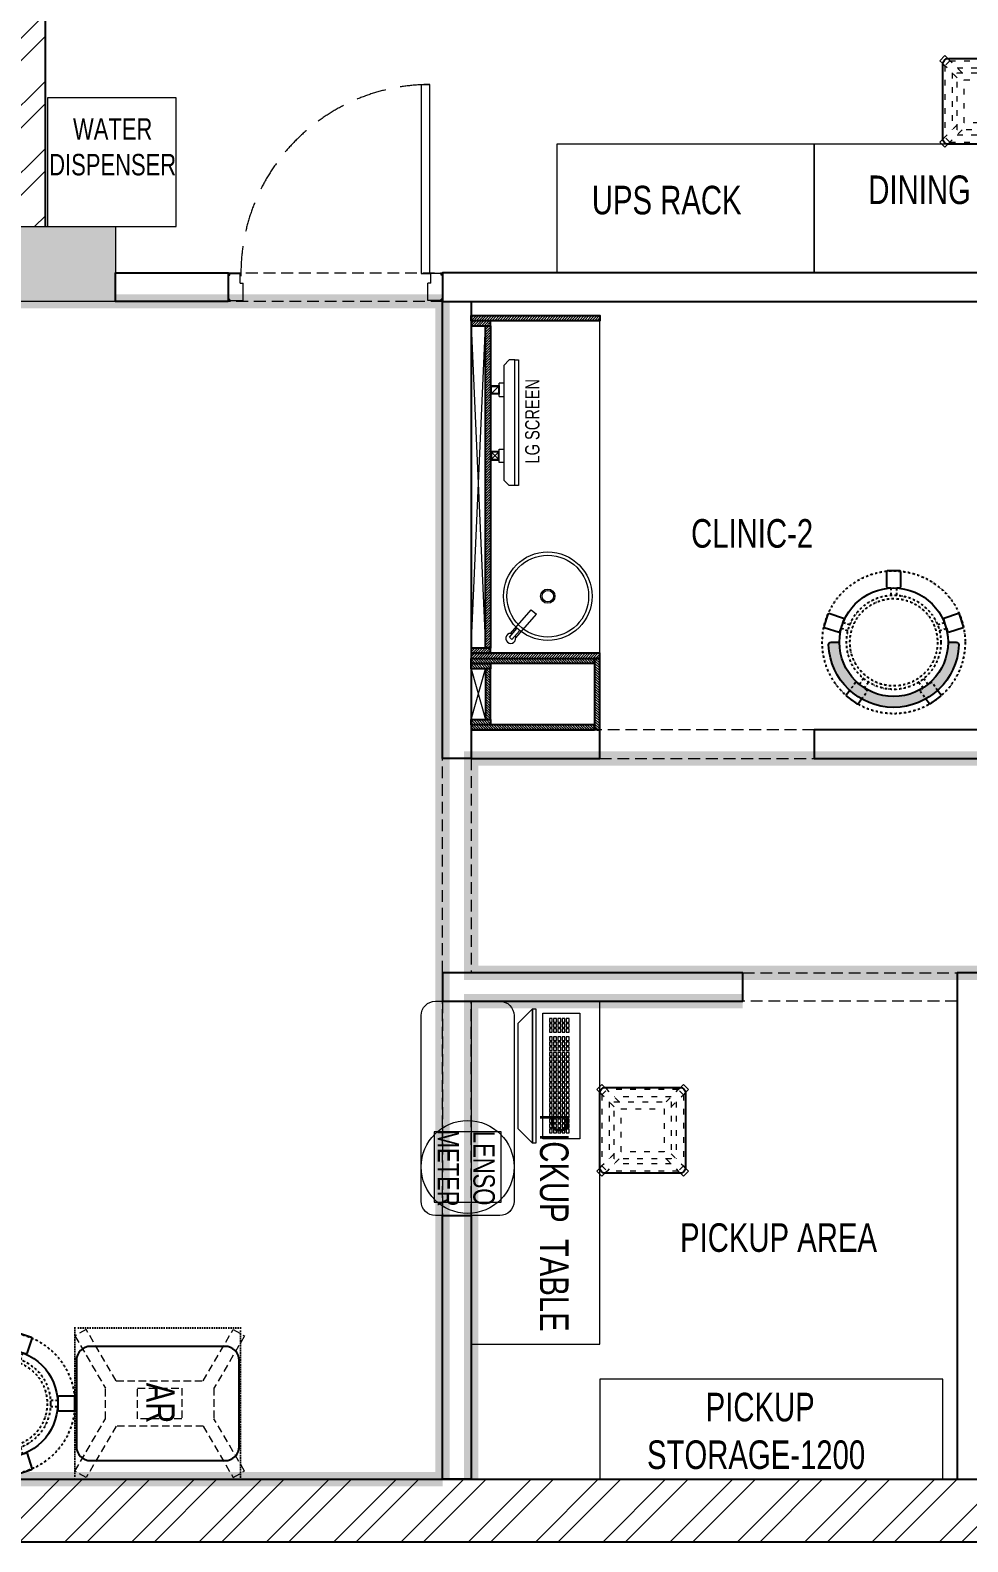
# Model space of a CAD drawing. Header units: feet. Extents: x 3773006 to 3789922, y -5461218 to -5452318.
# Drawn here: x 3783949 to 3787229, y -5461218 to -5455927 of the extents above; entities that cross this region are included whole.
import ezdxf

# ---------------------------------------------------------------- set-up
doc = ezdxf.new("R2010")
doc.units = ezdxf.units.FT
doc.header["$LTSCALE"] = 33
doc.header["$MEASUREMENT"] = 0
for name, pattern in [('a_p6_plan_L18$0$HIDDEN', [0.375, 0.25, -0.125]), ('ACAD_ISO03W100', [30, 12, -18]), ('DASHDOT2', [0.5, 0.25, -0.125, 0, -0.125]), ('DOT', [0.25, 0, -0.25]), ('HIDDEN2', [4.7624999999999975, 3.174999999999998, -1.587499999999999])]:
    doc.linetypes.add(name, pattern=pattern)
doc.layers.add('A-WALL', color=1, linetype='Continuous')
for name, color, linetype, lineweight in [('A-WALL HATCH', 251, 'Continuous', 0), ('Column', 243, 'Continuous', 9), ('column hatch', 5, 'Continuous', 0), ('Door', 2, 'Continuous', 13), ('Floor-Unit', 1, 'Continuous', 13), ('HATCH', 9, 'Continuous', 9), ('LENS-CURTAIN', 5, 'a_p6_plan_L18$0$HIDDEN', 9), ('LENS-DOOR', 34, 'Continuous', 20), ('LENS-FURNITURE', 13, 'Continuous', 9), ('LENS-PARTITION', 21, 'Continuous', 25), ('LENS-TEXT', 31, 'Continuous', 5), ('LENS_DIMENSION', 193, 'Continuous', 0), ('LENS_TEXT', 31, 'Continuous', 5), ('LK-EQPMT', 3, 'Continuous', 18), ('LK-FF&E FLOOR', 1, 'Continuous', 9), ('LK-FF&E WALL', 1, 'Continuous', 9), ('LK-FLUTTED FINISH', 20, 'Continuous', 30), ('LK-IT', 3, 'Continuous', 18), ('LK-MIRROR', 133, 'Continuous', 13), ('LK-TILES FINISH', 251, 'Continuous', 5), ('LN-ELEVATION-1', 81, 'Continuous', 25), ('LN-ELEVATION-2', 103, 'Continuous', 20), ('LN-ELEVATION-3', 125, 'Continuous', 18), ('LN-ELEVATION-4', 145, 'Continuous', 13), ('LN-ELEVATION-5', 167, 'Continuous', 5), ('LN-HATCH', 251, 'Continuous', 0), ('TV', 92, 'Continuous', 18)]:
    doc.layers.add(name, color=color, linetype=linetype, lineweight=lineweight)
doc.styles.add('LK TXT', font='GILC____.TTF', dxfattribs={"height": 100})
doc.styles.get("Standard").update_dxf_attribs({"font": 'GILC____.TTF'})
pattern_1 = [(44.99999999999998, (35858.5, -100655.3575484328), (-4.419417382415918, 4.419417382415923), [])]

# ---------------------------------------------------------------- blocks, each defined once
blk = doc.blocks.new('A$C833c02ab')
at = {"layer": 'A-WALL HATCH'}
h = blk.add_hatch(dxfattribs=at)
h.set_pattern_fill('ANSI32', color=256, scale=444)
h.set_pattern_definition([(45, (-3388281.860058484, 5461093.714166863), (-117.7332790675601, 117.7332790675601), []), (45, (-3388203.371205904, 5461093.714166863), (-117.7332790675601, 117.7332790675601), [])])
h.paths.add_polyline_path([(-16885.58805244509, 4043), (-16626, 4043), (-16626, 5083), (-16885.58805244509, 5083)], flags=17)
h.paths.add_polyline_path([(-10929, 4452), (-6150, 4452), (-6150, 4604), (-10929, 4604)], flags=17)
h.paths.add_polyline_path([(-11297, 4604), (-11147, 4604), (-11147, 8670), (-11297, 8670)], flags=17)
h.paths.add_polyline_path([(-6071, 4604), (-5921, 4604), (-5921, 8694), (-6071, 8694)], flags=17)
h.paths.add_polyline_path([(-16886, 8179), (-16626, 8179), (-16626, 8670), (-16886, 8670)], flags=17)
h.paths.add_polyline_path([(-16886, 0), (-16626, 0), (0, 0), (0, 8694), (-250, 8694), (-250, 8564), (-110, 8564), (-110, 4796), (-230, 4796), (-230, 219), (-16626, 219), (-16626, 620), (-16886, 620)])
at = {"layer": 'column hatch'}
h = blk.add_hatch(color=251, dxfattribs=at)
h.dxf.hatch_style = 1
h.paths.add_polyline_path([(-6150, 4342), (-5675, 4342), (-5675, 4604), (-6150, 4604)])
h.paths.add_polyline_path([(-11407, 4332), (-10929, 4332), (-10929, 4604), (-11407, 4604)])
at = {"layer": 'A-WALL'}
for p, q in [((-5921, 8694), (-5921, 4604)), ((-16626, 219), (-230, 219)), ((-16626, 0), (0, 0))]:
    blk.add_line(p, q, dxfattribs=at)
at = {"layer": 'Column'}
blk.add_lwpolyline([(-5675, 4604), (-5675, 4342), (-6150, 4342), (-6150, 4604)], close=True, dxfattribs=at)
blk = doc.blocks.new('AR')
at = {"layer": 'LN-ELEVATION-2', "linetype": 'DOT', "lineweight": 25}
blk.add_lwpolyline([(0, 13.41378593863919), (530, 13.41378593863919), (530, 593.4137859386392), (0, 593.4137859386392)], close=True, dxfattribs=at)
at = {"layer": 'LN-ELEVATION-2', "lineweight": 25}
blk.add_lwpolyline([(465, 68.22063546301797), (465, 538.2206354630179, 0.4142135623730951), (415, 588.2206354630177), (115, 588.2206354630177, 0.4142135623730951), (65, 538.2206354630179), (65, 68.22063546301797, 0.4142135623730951), (115, 18.22063546301797), (415, 18.22063546301797, 0.4142135623730951)], format="xyb", close=True, dxfattribs=at)
at = {"layer": 'LN-ELEVATION-4', "linetype": 'HIDDEN2', "ltscale": 0.25}
for points in [[(185.8456009030342, 448.8780772723258), (5.888936847448348, 554.0078910568263), (28.48512306064368, 593.350836840691), (211.0874861851335, 486.6754184374586)], [(344.154399111867, 448.8780772762837), (524.1110631600021, 554.0078910947777), (501.5148769393563, 593.3508368753828), (318.9125138223171, 486.6754184374586)], [(211.0874861851335, 486.6754184376913), (318.9125138223171, 486.6754184376913)], [(185.8456009030342, 144.472759603057), (185.8456009030342, 448.8780772723258)], [(344.154399111867, 448.8780772762837), (344.154399111867, 144.4727595990989)], [(185.8456009030342, 144.472759603057), (5.888936847448348, 39.34294581855647), (28.48512306064368, 3.46917659e-08), (211.0874861851335, 106.6754184379242)], [(318.9125138223171, 106.6754184376914), (211.0874861851335, 106.6754184376914)], [(344.154399111867, 144.4727595990989), (524.1110631600021, 39.34294578060508), (501.5148769393563, 0), (318.9125138223171, 106.6754184379242)]]:
    blk.add_lwpolyline(points, dxfattribs=at)
blk.add_lwpolyline([(210.8456009030342, 373.9866790841333), (319.154399111867, 373.9866790841333), (319.154399111867, 219.3641577917151), (210.8456009030342, 219.3641577917151)], close=True, dxfattribs=at)
blk = doc.blocks.new('DR STOOL')
at = {"layer": 'HATCH'}
h = blk.add_hatch(dxfattribs=at)
h.set_pattern_fill('ANSI36', color=250, angle=-90.00000000000001)
h.set_pattern_definition([(315, (-227.8099174643867, 917.3997257252777), (6.173926083235043, -1.683798022700468), [7.9375, -1.587499999999999, 0, -1.587499999999999])])
edge = h.paths.add_edge_path()
edge.add_line((-190.0000000041909, 4.511094e-10), (-218.6899174675346, 4.511094e-10))
edge.add_arc((-218.6899174670689, 9.120000000388245), 9.119999999940092, 177.6119845363388, 269.9999999996136, ccw=False)
edge.add_arc((-1.8626451e-09, 3.565219e-10), 228.000000002257, 2.3880154632688004, 177.6119845367313, ccw=False)
edge.add_arc((218.6899174633436, 9.120000000497384), 9.120000000051716, -90.00000000034493, 2.3880154629299, ccw=False)
edge.add_line((218.6899174633436, 4.511094e-10), (190, 4.511094e-10))
edge.add_arc((-1.8626451e-09, 4.511094e-10), 190.000000001979, -1.27e-14, 180)
at = {"layer": 'LN-ELEVATION-1', "color": 1, "ltscale": 100}
for p, q in [((-128.6221585394814, 215.4841044476634), (-165.2704676063731, 189.0243927398114)), ((-124.7228340068832, 214.8545704018979), (-128.6221585394814, 215.4841044476634)), ((-112.6981821293011, 198.1996966340157), (-124.7228340068832, 214.8545704018979)), ((124.7553772013634, 214.9803744515593), (112.5488144652918, 198.2845540212292)), ((128.7014972954057, 215.5933048763618), (124.7553772013634, 214.9803744515593)), ((128.7014972954057, 215.5933048763618), (124.7553772013634, 214.9803744515593)), ((165.1911288509145, 188.915192311113), (128.7014972954057, 215.5933048763618)), ((165.1911288509145, 188.915192311113), (128.7014972954057, 215.5933048763618)), ((-165.2704676063731, 189.0243927398114), (-165.9069543029182, 185.0820035930228)), ((-165.9069543029182, 185.0820035930228), (-153.8003208162263, 168.3135803133482)), ((153.6734594982117, 168.4294150282658), (165.7973639420234, 185.0121775862135)), ((165.7973639420234, 185.0121775862135), (165.1911288509145, 188.915192311113)), ((165.7973639420234, 185.0121775862135), (165.1911288509145, 188.915192311113)), ((-242.9550312487409, -52.24013893969095), (-244.7482102331705, -55.75945052818861)), ((-191.2928382232785, -35.45407700946089), (-242.9550312487409, -52.24013893969095)), ((-187.9259491492994, -37.1695928365807), (-191.2928382232785, -35.45407700946089)), ((-184.1424400564283, -48.81403796559607), (-187.9259491492994, -37.1695928365807)), ((188.0651108901948, -36.96233201187715), (184.0504167033359, -49.19388854173303)), ((191.3981811110861, -35.27656588272658), (188.0651108901948, -36.96233201187715)), ((243.0100176925771, -52.21682526778022), (191.3981811110861, -35.27656588272658)), ((244.8123673382215, -55.78040257930116), (243.0100176925771, -52.21682526778022)), ((-244.7482102331705, -55.75945052818861), (-230.7800458371639, -98.74904560100549)), ((-230.7800458371639, -98.74904560100549), (-227.2218665438704, -100.5620286722478)), ((-227.2218665438704, -100.5620286722478), (-175.5596735184081, -83.7759667420105)), ((-173.8639617776498, -80.4479453730819), (-177.8421125086024, -68.2044548037811)), ((-175.5596735184081, -83.7759667420105), (-173.8639617776498, -80.4479453730819)), ((177.6922140880488, -68.56540505095472), (173.8739495249465, -80.1985000452405)), ((173.8739495249465, -80.1985000452405), (175.5794035866856, -83.5704969359358)), ((175.5794035866856, -83.5704969359358), (227.1912401677109, -100.5107563209894)), ((227.1912401677109, -100.5107563209894), (230.715890809428, -98.7280946081737)), ((230.715890809428, -98.7280946081737), (244.8123673382215, -55.78040257930116)), ((-22.72193054761737, -190.2142363802995), (-25.39390889601782, -192.886214728569)), ((-25.39390889601782, -192.886214728569), (-25.39390889601782, -247.2070584567482)), ((-10.47823652112856, -190.2142363802995), (-22.72193054761737, -190.2142363802995)), ((22.78362171910703, -190.2142363802995), (9.910054048988968, -190.2142363802995)), ((25.42475448176265, -192.8553691428751), (22.78362171910703, -190.2142363802995)), ((25.42475448176265, -247.1762128710543), (25.42475448176265, -192.8553691428751)), ((-25.39390889601782, -247.2070584567482), (-22.60096735274419, -250)), ((-22.60096735274419, -250), (22.60096735274419, -250)), ((22.60096735274419, -250), (25.42475448176265, -247.1762128710543))]:
    blk.add_line(p, q, dxfattribs=at)
at = {"layer": 'LN-ELEVATION-1', "linetype": 'DASHDOT2'}
for p, q in [((-153.8003208162263, 168.3135803133482), (-134.1093360339291, 141.0403694751003)), ((-92.92521573789418, 170.8129362839827), (-112.6981821293011, 198.1996966340157)), ((-103.4542870586738, 159.9154408004979), (-93.52748446213081, 167.0824927485227)), ((-88.15393704269081, 139.4771787207864), (-103.4542870586738, 159.9154408004979)), ((-93.52748446213081, 167.0824927485227), (-92.92521573789418, 170.8129362839827)), ((103.6608748426661, 159.8406005539291), (88.19885099539533, 139.4487815762331)), ((112.5488144652918, 198.2845540212292), (92.69529851106927, 171.1294289919315)), ((92.69529851106927, 171.1294289919315), (93.26858203159645, 167.4385604566923)), ((93.26858203159645, 167.4385604566923), (103.6608748426661, 159.8406005539291)), ((133.7372852512635, 141.1612321265929), (153.6734594982117, 168.4294150282658)), ((-134.1093360339291, 141.0403694751003), (-130.4219571123831, 140.4450534014686)), ((-130.4219571123831, 140.4450534014686), (-119.9844727469608, 147.9808124662595)), ((-119.9844727469608, 147.9808124662595), (-105.3687285655178, 126.9741353208374)), ((105.4096150295809, 126.94019481352), (120.1194891873747, 147.8074627162714)), ((120.1194891873747, 147.8074627162714), (130.0033113472163, 140.5812532722048)), ((130.0033113472163, 140.5812532722048), (133.7372852512635, 141.1612321265929)), ((-159.954806596972, -40.49024384317454), (-184.1424400564283, -48.81403796559607)), ((184.0504167033359, -49.19388854173303), (159.8786162491887, -40.79004861696012)), ((-177.8421125086024, -68.2044548037811), (-153.4148110738024, -60.73628028803068)), ((153.3006618716754, -61.02382378749462), (177.6922140880488, -68.56540505095472)), ((-10.92024635523557, -164.6382343793375), (-10.47823652112856, -190.2142363802995)), ((9.910054048988968, -190.2142363802995), (10.35584833659231, -164.674698740353))]:
    blk.add_line(p, q, dxfattribs=at)
at = {"layer": 'LN-ELEVATION-1', "color": 1, "ltscale": 100}
blk.add_lwpolyline([(-190.0000000023283, 0), (-218.6899174656719, 0, -0.4264743413925903), (-227.8019973598421, 9.5, -0.959166304662544), (227.8019973593764, 9.5, -0.4264743413925903), (218.6899174647406, 0), (190.0000000013969, 0)], format="xyb", dxfattribs=at)
at = {"layer": 'LN-ELEVATION-1', "linetype": 'DASHDOT2'}
for radius in [250, 165, 153]:
    blk.add_circle((0, 0), radius, dxfattribs=at)
at = {"layer": 'LN-ELEVATION-1', "color": 1, "ltscale": 100}
blk.add_circle((0, 0), 190, dxfattribs=at)
blk = doc.blocks.new('CLENS 600 TYPE 6')
at = {"layer": 'LN-ELEVATION-1', "ltscale": 0.5}
blk.add_lwpolyline([(130, -225), (-130, -225, -0.4142135623730951), (-150, -205), (-150, 55, -0.4142135623730951), (-130, 75), (130, 75, -0.4142135623730951), (150, 55), (150, -205, -0.4142135623730951)], format="xyb", close=True, dxfattribs=at)
at = {"layer": 'LN-ELEVATION-3', "linetype": 'ACAD_ISO03W100', "ltscale": 0.05}
for p, q in [((-82.3223304701969, 25), (-124.6966991401277, 67.374368671095)), ((124.696699141059, 67.3743686703965), (-124.6966991401277, 67.374368671095)), ((82.3223304701969, 25), (124.6966991401277, 67.374368671095)), ((-100, 7.322330470196902), (-142.3743686703965, 49.69669914152472)), ((-142.3743686708621, -199.6966991410591), (-142.3743686708621, 49.69669914105907)), ((-117.3743686703965, -174.6966991408262), (-117.3743686703965, 24.69669914152473)), ((99.69669914059341, 42.3743686703965), (-99.69669913966207, 42.374368671095)), ((100, 7.322330470196902), (142.3743686703965, 49.69669914152472)), ((117.3743686703965, -174.6966991408262), (117.3743686703965, 24.69669914152473)), ((142.3743686708621, -199.6966991410591), (142.3743686708621, 49.69669914105907)), ((-100, -157.3223304701969), (-142.3743686703965, -199.6966991415247)), ((100, -157.3223304701969), (142.3743686703965, -199.6966991415247)), ((-82.3223304701969, -175), (-124.6966991401277, -217.374368671095)), ((99.69669914059341, -192.3743686703965), (-99.69669913966207, -192.374368671095)), ((82.3223304701969, -175), (124.6966991401277, -217.374368671095)), ((124.696699141059, -217.3743686703965), (-124.6966991401277, -217.374368671095))]:
    blk.add_line(p, q, dxfattribs=at)
for points in [[(-132.2008663183078, 74.87853584764525), (-124.696699141059, 67.3743686703965), (-142.3743686708621, 49.69669914105907), (-149.8785358476452, 57.20086631807498)], [(132.2008663183078, 74.87853584764525), (124.696699141059, 67.3743686703965), (142.3743686708621, 49.69669914105907), (149.8785358476452, 57.20086631807498)], [(-132.2008663183078, -224.8785358476453), (-124.696699141059, -217.3743686703965), (-142.3743686708621, -199.6966991410591), (-149.8785358476452, -207.200866318075)], [(132.2008663183078, -224.8785358476453), (124.696699141059, -217.3743686703965), (142.3743686708621, -199.6966991410591), (149.8785358476452, -207.200866318075)]]:
    blk.add_lwpolyline(points, dxfattribs=at)
for points in [[(100, -175), (-100, -175), (-100, 25), (100, 25)], [(75, -150), (-75, -150), (-75, 0), (75, 0)]]:
    blk.add_lwpolyline(points, close=True, dxfattribs=at)
at = {"layer": 'LN-ELEVATION-5', "ltscale": 0.5}
for points in [[(-149.8785358476452, 57.20086631807498), (-160.0520382001995, 67.37436867062934), (-142.3743686708621, 85.05203819996677), (-132.2008663183078, 74.87853584787806)], [(149.8785358476452, 57.20086631807498), (160.0520382001995, 67.37436867062934), (142.3743686708621, 85.05203819996677), (132.2008663183078, 74.87853584787806)], [(-149.8785358476452, -207.200866318075), (-160.0520382001995, -217.3743686706294), (-142.3743686708621, -235.0520381999668), (-132.2008663183078, -224.8785358478781)], [(149.8785358476452, -207.200866318075), (160.0520382001995, -217.3743686706294), (142.3743686708621, -235.0520381999668), (132.2008663183078, -224.8785358478781)]]:
    blk.add_lwpolyline(points, dxfattribs=at)
blk = doc.blocks.new('*U23')
at = {"layer": 'LK-EQPMT', "ltscale": 12}
blk.add_lwpolyline([(5.986879315214991, 4.914598100478997), (-5.986879315214991, 4.914598100478997), (-5.986879315214991, -4.914598100478997), (5.986879315214991, -4.914598100478997)], close=True, dxfattribs=at)
blk = doc.blocks.new('*U24')
at = {"color": 0, "linetype": 'ByBlock', "lineweight": -2}
for p in [(0, 0), (17.96063794564497, 0), (35.92127589128995, 0), (53.88191383693492, 0), (71.8425517825799, 0), (89.80318972822487, 0), (107.7638276738698, 0), (125.7244656195148, 0), (143.6851035651598, 0), (161.6457415108048, 0), (179.6063794564497, 0), (197.5670174020947, 0), (215.5276553477397, 0), (233.4882932933847, 0), (251.4489312390296, 0), (269.4095691846746, 0), (287.3702071303196, 0), (305.3308450759646, 0), (323.2914830216096, 0), (-9e-16, -14.74379430143699), (-1.8e-15, -29.48758860287398), (-2.7e-15, -44.23138290431096), (17.96063794564497, -14.74379430143699), (17.96063794564497, -29.48758860287398), (17.96063794564497, -44.23138290431096), (35.92127589128995, -14.74379430143699), (35.92127589128995, -29.48758860287398), (35.92127589128995, -44.23138290431096), (53.88191383693492, -14.74379430143699), (53.88191383693492, -29.48758860287398), (53.88191383693492, -44.23138290431096), (71.8425517825799, -14.74379430143699), (71.8425517825799, -29.48758860287398), (71.8425517825799, -44.23138290431096), (89.80318972822487, -14.74379430143699), (89.80318972822487, -29.48758860287398), (89.80318972822487, -44.23138290431096), (107.7638276738698, -14.74379430143699), (107.7638276738698, -29.48758860287398), (107.7638276738698, -44.23138290431096), (125.7244656195148, -14.74379430143699), (125.7244656195148, -29.48758860287398), (125.7244656195148, -44.23138290431096), (143.6851035651598, -14.74379430143699), (143.6851035651598, -29.48758860287398), (143.6851035651598, -44.23138290431096), (161.6457415108048, -14.74379430143699), (161.6457415108048, -29.48758860287398), (161.6457415108048, -44.23138290431096), (179.6063794564497, -14.74379430143699), (179.6063794564497, -29.48758860287398), (179.6063794564497, -44.23138290431096), (197.5670174020947, -14.74379430143699), (197.5670174020947, -29.48758860287398), (197.5670174020947, -44.23138290431096), (215.5276553477397, -14.74379430143699), (215.5276553477397, -29.48758860287398), (215.5276553477397, -44.23138290431096), (233.4882932933847, -14.74379430143699), (233.4882932933847, -29.48758860287398), (233.4882932933847, -44.23138290431096), (251.4489312390296, -14.74379430143699), (251.4489312390296, -29.48758860287398), (251.4489312390296, -44.23138290431096), (269.4095691846746, -14.74379430143699), (269.4095691846746, -29.48758860287398), (269.4095691846746, -44.23138290431096), (287.3702071303196, -14.74379430143699), (287.3702071303196, -29.48758860287398), (287.3702071303196, -44.23138290431096), (305.3308450759646, -14.74379430143699), (305.3308450759646, -29.48758860287398), (305.3308450759646, -44.23138290431096), (323.2914830216096, -14.74379430143699), (323.2914830216096, -29.48758860287398), (323.2914830216096, -44.23138290431096), (-3.6e-15, -58.97517720574795), (17.96063794564497, -58.97517720574795), (35.92127589128994, -58.97517720574795), (53.88191383693492, -58.97517720574795), (71.8425517825799, -58.97517720574795), (89.80318972822487, -58.97517720574795), (107.7638276738698, -58.97517720574795), (125.7244656195148, -58.97517720574795), (143.6851035651598, -58.97517720574795), (161.6457415108048, -58.97517720574795), (179.6063794564497, -58.97517720574795), (197.5670174020947, -58.97517720574795), (215.5276553477397, -58.97517720574795), (233.4882932933847, -58.97517720574795), (251.4489312390296, -58.97517720574795), (269.4095691846746, -58.97517720574795), (287.3702071303196, -58.97517720574795), (305.3308450759646, -58.97517720574795), (323.2914830216096, -58.97517720574795)]:
    blk.add_blockref('*U23', p, dxfattribs=at)
blk = doc.blocks.new('*U21')
at = {"layer": 'LK-EQPMT', "ltscale": 12}
blk.add_lwpolyline([(5.986879315214991, 4.914598100478997), (-5.986879315214991, 4.914598100478997), (-5.986879315214991, -4.914598100478997), (5.986879315214991, -4.914598100478997)], close=True, dxfattribs=at)
blk = doc.blocks.new('*U22')
at = {"color": 0, "linetype": 'ByBlock', "lineweight": -2}
for p in [(0, 0), (17.96063794564497, 0), (35.92127589128995, 0), (-9e-16, -14.74379430143699), (-1.8e-15, -29.48758860287398), (-2.7e-15, -44.23138290431096), (17.96063794564497, -14.74379430143699), (17.96063794564497, -29.48758860287398), (17.96063794564497, -44.23138290431096), (35.92127589128995, -14.74379430143699), (35.92127589128995, -29.48758860287398), (35.92127589128995, -44.23138290431096), (-3.6e-15, -58.97517720574795), (17.96063794564497, -58.97517720574795), (35.92127589128994, -58.97517720574795)]:
    blk.add_blockref('*U21', p, dxfattribs=at)
blk = doc.blocks.new('*U16')
at = {"ltscale": 12}
blk.add_lwpolyline([(8.040144996717572, 2.91038e-11), (8.040144996717572, 129.0940371821052), (448.0401449967176, 129.0940371821052), (448.0401449967176, 2.91038e-11)], close=True, dxfattribs=at)
for name, p in [('*U24', (35.16895717114949, 101.6202952143818)), ('*U22', (386.6121428576974, 101.6202952143818))]:
    blk.add_blockref(name, p)
blk = doc.blocks.new('Pickup table PC')
at = {"layer": 'LN-ELEVATION-2', "ltscale": 0.5}
for points in [[(470, 50), (0, 50), (0, 62), (470, 62)], [(420, 0), (50, 0), (0, 50), (470, 50)]]:
    blk.add_lwpolyline(points, close=True, dxfattribs=at)
blk = doc.blocks.new('rtf')
at = {"color": 0, "linetype": 'ByBlock', "lineweight": -2}
for p, q in [((16412.5253540573, -172798.8148984113), (16452.40026456733, -172798.8148984113)), ((16412.5253540573, -172810.8148984113), (16412.5253540573, -172798.8148984113)), ((16425.26329468148, -172793.1007600746), (16535.26329468148, -172793.1007600746)), ((16535.26329468148, -172793.1007600746), (16535.26329468148, -172817.1007600746)), ((16412.5253540573, -172810.8148984113), (16452.40026456733, -172810.8148984113)), ((16425.26329468148, -172817.1007600746), (16535.26329468148, -172817.1007600746))]:
    blk.add_line(p, q, dxfattribs=at)
for centre, radius, start, end in [((16412.5253540573, -172805.1007600746), 17.5, 21.05058810897431, 340.9421780194656), ((16444.53660690578, -172804.8148984114), 9.891264419597851, 322.656233941354, 37.34376605891414)]:
    blk.add_arc(centre, radius, start, end, dxfattribs=at)
blk = doc.blocks.new('dsg')
at = {"color": 0, "linetype": 'ByBlock', "lineweight": -2}
for radius in [155, 143, 25, 20]:
    blk.add_circle((11491.5035008227, -171102.5847399924), radius, dxfattribs=at)
blk.add_blockref('rtf', (-5117.472106590168, 1702.9323767405), dxfattribs=at)
blk = doc.blocks.new('CLINIC - CABINET SINK')
at = {"layer": 'LN-HATCH', "ltscale": 0.5}
h = blk.add_hatch(dxfattribs=at)
h.set_pattern_fill('ANSI31', color=256, scale=2)
h.set_pattern_definition([(45, (4052861.500382861, 1708016.355767586), (-4.490128060534575, 4.490128060534575), [])])
h.paths.add_polyline_path([(-563.359543572413, 156.9999999999999), (564.640456427587, 156.9999999999999), (564.640456427587, 174.9999999999999), (-563.359543572413, 174.9999999999999)])
h.paths.add_polyline_path([(582.6404564275867, 225), (600.6404564275867, 225), (600.6404564275867, -225), (582.6404564275867, -225)])
h.paths.add_polyline_path([(564.640456427587, 225), (582.6404564275867, 225), (582.6404564275867, 156.9999999999999), (564.640456427587, 156.9999999999999)])
h.paths.add_polyline_path([(-581.359543572413, 225), (-599.359543572413, 225), (-599.359543572413, -225), (-581.359543572413, -225)])
h.paths.add_polyline_path([(-581.359543572413, 225), (-563.359543572413, 225), (-563.359543572413, 156.9999999999999), (-581.359543572413, 156.9999999999999)])
at = {"layer": 'LN-ELEVATION-1', "ltscale": 0.5}
for points in [[(-581.359543572413, 225), (-599.359543572413, 225), (-599.359543572413, -225), (-581.359543572413, -225)], [(-581.359543572413, 225), (-563.359543572413, 225), (-563.359543572413, 156.9999999999999), (-581.359543572413, 156.9999999999999)], [(564.640456427587, 225), (582.6404564275867, 225), (582.6404564275867, 156.9999999999999), (564.640456427587, 156.9999999999999)], [(582.6404564275867, 225), (600.6404564275867, 225), (600.6404564275867, -225), (582.6404564275867, -225)], [(-563.359543572413, 156.9999999999999), (564.640456427587, 156.9999999999999), (564.640456427587, 174.9999999999999), (-563.359543572413, 174.9999999999999)]]:
    blk.add_lwpolyline(points, close=True, dxfattribs=at)
at = {"layer": 'LN-ELEVATION-2', "ltscale": 0.5}
blk.add_line((582.6404564275867, -225), (-581.359543572413, -225), dxfattribs=at)
at = {"layer": 'LN-HATCH', "ltscale": 0.5}
for p, q in [((564.640456427587, 225), (-563.359543572413, 174.9999999999999)), ((-563.359543572413, 225), (564.640456427587, 174.9999999999999))]:
    blk.add_line(p, q, dxfattribs=at)
at = {"layer": 'LN-ELEVATION-3', "xscale": -1, "rotation": 41.1558274151866}
blk.add_blockref('dsg', (-103569.3304926871, 136346.6509754679), dxfattribs=at)
blk = doc.blocks.new('CLINIC SCREEN')
at = {"layer": 'TV', "ltscale": 12}
for p, q in [((-220.0000000000082, -19.41163062257681), (-200.5883693773149, 0)), ((200.5883693773149, 0), (-200.5883693773149, 0)), ((-138.5315413423604, 0), (-138.5315413423604, 15.514207008644)), ((-138.5315413423604, 15.514207008644), (-91.98892031613741, 15.514207008644)), ((-91.98892031613741, 15.514207008644), (-91.98892031613741, 0)), ((91.98892031610741, 15.514207008644), (91.98892031610741, 0)), ((91.98892031610741, 15.514207008644), (138.5315413423595, 15.514207008644)), ((138.5315413423595, 0), (138.5315413423595, 15.514207008644)), ((219.9999999999918, -19.41163062257681), (200.5883693773149, 0)), ((-220.0000000000082, -38.82326124538668), (-220.0000000000082, -19.41163062257681)), ((219.9999999999918, -38.82326124538668), (219.9999999999918, -19.41163062257681))]:
    blk.add_line(p, q, dxfattribs=at)
at = {"layer": 'TV'}
for p, q in [((-103.1090284836336, 42.85441964946222), (-127.4114311772946, 18.55201695591665)), ((-127.4114311772946, 42.85441964946222), (-103.1090284836336, 18.55201695591665)), ((102.7052824410566, 42.85441964946222), (127.007685134602, 18.55201695591665))]:
    blk.add_line(p, q, dxfattribs=at)
for points in [[(-130.4492315140169, 15.51421661919448), (-100.0712281470269, 15.51421661919448), (-100.0712281470269, 45.89221998606814), (-130.4492315140169, 45.89221998606814)], [(-127.4114311772946, 18.55201695591665), (-103.1090284836336, 18.55201695591665), (-103.1090284836336, 42.85441964946222), (-127.4114311772946, 42.85441964946222)], [(130.0454854713243, 15.51421661919448), (99.66748210433435, 15.51421661919448), (99.66748210433435, 45.89221998606814), (130.0454854713243, 45.89221998606814)], [(127.007685134602, 18.55201695591665), (102.7052824410566, 18.55201695591665), (102.7052824410566, 42.85441964946222), (127.007685134602, 42.85441964946222)]]:
    blk.add_lwpolyline(points, close=True, dxfattribs=at)
at = {"layer": 'TV', "ltscale": 12}
blk.add_lwpolyline([(-220.0000000000082, -51.71278328332107), (-220.0000000000082, -38.82326124538668), (219.9999999999918, -38.82326124538668), (219.9999999999918, -51.71278328332107)], close=True, dxfattribs=at)
at = {"layer": 'Floor-Unit', "color": 0, "ltscale": 2, "insert": (5.199680584678389, -100.4085774972336), "char_height": 50, "attachment_point": 5}
blk.add_mtext_dynamic_manual_height_columns('LG SCREEN', width=466.4796511627907, gutter_width=12.5, heights=[0], dxfattribs=at)
blk = doc.blocks.new('CLINIC - MOP CLOSET')
at = {"layer": 'LN-HATCH', "ltscale": 0.5}
h = blk.add_hatch(dxfattribs=at)
h.set_pattern_fill('ANSI31', color=256, scale=50, angle=360)
h.set_pattern_definition(pattern_1)
h.paths.add_polyline_path([(-106.3595435724128, 216), (-124.3595435724128, 216), (-124.3595435724128, -216), (-106.3595435724128, -216)])
h = blk.add_hatch(dxfattribs=at)
h.set_pattern_fill('ANSI31', color=256, scale=50, angle=360)
h.set_pattern_definition(pattern_1)
h.paths.add_polyline_path([(-106.3595435724128, 216), (-88.35954357241282, 216), (-88.35954357241282, 148), (-106.3595435724128, 148)])
h = blk.add_hatch(dxfattribs=at)
h.set_pattern_fill('ANSI31', color=256, scale=50, angle=360)
h.set_pattern_definition(pattern_1)
h.paths.add_polyline_path([(89.64045642758717, 216), (107.6404564275872, 216), (107.6404564275872, 148), (89.64045642758717, 148)])
h = blk.add_hatch(dxfattribs=at)
h.set_pattern_fill('ANSI31', color=256, scale=50, angle=360)
h.set_pattern_definition(pattern_1)
h.paths.add_polyline_path([(107.6404564275872, 216), (125.6404564275872, 216), (125.6404564275872, -216), (107.6404564275872, -216)])
h = blk.add_hatch(dxfattribs=at)
h.set_pattern_fill('ANSI31', color=256, scale=50, angle=360)
h.set_pattern_definition(pattern_1)
h.paths.add_polyline_path([(-88.35954357241282, 148), (89.64045642758717, 148), (89.64045642758717, 166), (-88.35954357241282, 166)])
h = blk.add_hatch(dxfattribs=at)
h.set_pattern_fill('ANSI31', color=256, scale=50, angle=360)
h.set_pattern_definition([(44.99999999999998, (35894.5, -101037.3575484328), (-4.419417382415918, 4.419417382415923), [])])
h.paths.add_polyline_path([(-115.3595435724055, -216), (-124.3595435724128, -225), (-124.3595435724128, -234), (125.6404564275872, -234), (125.6404564275872, -216)])
at = {"layer": 'LN-ELEVATION-1', "ltscale": 0.5}
for points in [[(-106.3595435724128, 216), (-124.3595435724128, 216), (-124.3595435724128, -216), (-106.3595435724128, -216)], [(-106.3595435724128, 216), (-88.35954357241282, 216), (-88.35954357241282, 148), (-106.3595435724128, 148)], [(89.64045642758717, 216), (107.6404564275872, 216), (107.6404564275872, 148), (89.64045642758717, 148)], [(107.6404564275872, 216), (125.6404564275872, 216), (125.6404564275872, -216), (107.6404564275872, -216)], [(-88.35954357241282, 148), (89.64045642758717, 148), (89.64045642758717, 166), (-88.35954357241282, 166)], [(-124.3595435724128, -225), (-124.3595435724128, -234), (125.6404564275872, -234), (125.6404564275872, -216), (-115.3595435724128, -216)]]:
    blk.add_lwpolyline(points, close=True, dxfattribs=at)
at = {"layer": 'LN-HATCH', "ltscale": 0.5}
for p, q in [((89.64045642758717, 216), (-88.35954357241282, 166)), ((-88.35954357241282, 216), (89.64045642758717, 166))]:
    blk.add_line(p, q, dxfattribs=at)
blk = doc.blocks.new('*U44')
at = {"layer": 'LENS-DOOR'}
for p, q in [((548121.7424194189, 1779235.250802667), (548121.7424194121, 1778573.792470707)), ((548121.7424194189, 1779235.250802667), (548152.9924194244, 1779235.250802653)), ((548152.9924193986, 1778573.792470693), (548152.9924194244, 1779235.250802653)), ((547447.2632527449, 1778568.584137414), (547452.4715860604, 1778568.584137391)), ((547447.2632527215, 1778484.134138707), (547447.2632527449, 1778568.584137414)), ((547452.4715860653, 1778573.792470743), (547488.9299194093, 1778573.792470734)), ((547452.4715860604, 1778568.584137391), (547452.4715860653, 1778573.792470743)), ((547488.9299193954, 1778539.938304132), (547488.9299194093, 1778573.792470734)), ((547488.9299193954, 1778539.938304132), (547499.3465860662, 1778539.938304113)), ((547499.3465860639, 1778478.925805386), (547499.3465860662, 1778539.938304113)), ((548121.7424194121, 1778573.792470707), (548152.9924193986, 1778573.792470693)), ((548145.179919409, 1778478.925805326), (548145.179919395, 1778539.938304067)), ((548155.5965860611, 1778539.938304095), (548145.179919395, 1778539.938304067)), ((548192.054919424, 1778573.792470725), (548155.5965860707, 1778573.792470693)), ((548155.5965860611, 1778539.938304095), (548155.5965860707, 1778573.792470693)), ((548192.0549194146, 1778568.584137372), (548192.054919424, 1778573.792470725)), ((548197.2632527373, 1778568.584137372), (548192.0549194146, 1778568.584137372)), ((548197.2632527256, 1778484.134138697), (548197.2632527373, 1778568.584137372)), ((547447.2632527215, 1778484.134138707), (547452.4715860627, 1778484.134138707)), ((547452.4715860627, 1778478.925805396), (547452.4715860627, 1778484.134138707)), ((548192.0549194006, 1778478.925805345), (548192.0549194006, 1778484.134138698)), ((548197.2632527256, 1778484.134138697), (548192.0549194006, 1778484.134138698)), ((547452.4715860627, 1778478.925805396), (547499.3465860639, 1778478.925805386)), ((548192.0549194006, 1778478.925805345), (548145.179919409, 1778478.925805326))]:
    blk.add_line(p, q, dxfattribs=at)
at = {"layer": 'LENS-DOOR', "color": 7, "linetype": 'HIDDEN2'}
blk.add_ellipse((548152.9924193986, 1778573.792470693), major_axis=(-661.4583333306382, 0.003443102111827), ratio=0.9999999979146821, start_param=-1.570791121506941, end_param=0.0512086788949202, dxfattribs=at)

msp = doc.modelspace()

# ---------------------------------------------------------------- linework, layer by layer
at = {"layer": 'LENS-CURTAIN', "ltscale": 5}
for points in [[(3784641.972313289, -5456776.024125164), (3785391.972313289, -5456776.024125164), (3785391.972313289, -5456876.024125164), (3784641.972313289, -5456876.024125164)], [(3786691.972313289, -5458376.024125164), (3785941.972313289, -5458376.024125164), (3785941.972313289, -5458476.024125164), (3786691.972313289, -5458476.024125164)], [(3785491.972313289, -5459226.024125164), (3785391.972313289, -5459226.024125164), (3785391.972313289, -5458476.024125164), (3785491.972313289, -5458476.024125164)], [(3786441.972313288, -5459226.024125164), (3787191.972313289, -5459226.024125164), (3787191.972313289, -5459326.024125163), (3786441.972313288, -5459326.024125163)], [(3785491.972313289, -5460076.024125164), (3785391.972313289, -5460076.024125164), (3785391.972313289, -5459326.024125163), (3785491.972313289, -5459326.024125163)], [(3785491.972313289, -5460076.024125164), (3785491.972313289, -5459326.024125163), (3785391.972313289, -5459326.024125163), (3785391.972313289, -5460076.024125164)]]:
    msp.add_lwpolyline(points, close=True, dxfattribs=at)
at = {"layer": 'LENS-PARTITION'}
for points in [[(3784641.972313289, -5456876.024125164), (3784246.972313289, -5456876.024125164), (3784246.972313289, -5456776.024125164), (3784641.972313289, -5456776.024125164)], [(3785391.972313289, -5456876.024125164), (3789691.972313289, -5456876.024125164), (3789691.972313289, -5456776.024125164), (3785391.972313289, -5456776.024125164)], [(3785491.972313289, -5458476.024125164), (3785391.972313289, -5458476.024125164), (3785391.972313289, -5456876.024125164), (3785491.972313289, -5456876.024125164)], [(3785941.972313289, -5458376.024125164), (3785491.972313289, -5458376.024125164), (3785491.972313289, -5458476.024125164), (3785941.972313289, -5458476.024125164)], [(3788041.972313289, -5458376.024125164), (3786691.972313289, -5458376.024125164), (3786691.972313289, -5458476.024125164), (3788041.972313289, -5458476.024125164)], [(3786441.972313288, -5459226.024125164), (3785391.972313289, -5459226.024125164), (3785391.972313289, -5459326.024125163), (3786441.972313288, -5459326.024125163)], [(3787291.972313289, -5459226.024125164), (3787191.972313289, -5459226.024125164), (3787191.972313289, -5460999.024125164), (3787291.972313289, -5460999.024125164)], [(3785391.972313289, -5460076.024125164), (3785491.972313289, -5460076.024125164), (3785491.972313289, -5460999.024125164), (3785391.972313289, -5460999.024125164)]]:
    msp.add_lwpolyline(points, close=True, dxfattribs=at)
at = {"layer": 'LK-EQPMT'}
msp.add_lwpolyline([(3785361.972226266, -5460028.920480294), (3785596.972226266, -5460028.920480294), (3785596.972226266, -5459782.920480294), (3785361.972226266, -5459782.920480294)], close=True, dxfattribs=at)
at = {"layer": 'LK-FF&E WALL'}
for points in [[(3784009.472313289, -5456614.024125164), (3784459.472313289, -5456614.024125164), (3784459.472313289, -5456164.024125163), (3784009.472313289, -5456164.024125163)], [(3786691.972317424, -5456326.024125163), (3785791.972317424, -5456326.024125163), (3785791.972317424, -5456776.024125164), (3786691.972317424, -5456776.024125164)], [(3786691.972317424, -5456776.024125164), (3787891.972313289, -5456776.024125164), (3787891.972313289, -5456326.024125163), (3786691.972317424, -5456326.024125163)], [(3785491.972231437, -5459326.024125163), (3785491.972231437, -5460526.024121028), (3785941.972231437, -5460526.024121028), (3785941.972231437, -5459326.024125163)], [(3787141.972231437, -5460999.024125164), (3787141.972231437, -5460649.024125164), (3785941.972231437, -5460649.024125164), (3785941.972231437, -5460999.024125164)]]:
    msp.add_lwpolyline(points, close=True, dxfattribs=at)
msp.add_lwpolyline([(3785366.972230777, -5459326.024125163), (3785591.972221754, -5459326.024125163, -0.4142135623730951), (3785641.972221755, -5459376.024125163), (3785641.972221755, -5460026.024125163, -0.4142135623730951), (3785591.972221754, -5460076.024125164), (3785366.972230777, -5460076.024125164, -0.4142135623730951), (3785316.972230778, -5460026.024125163), (3785316.972230778, -5459376.024125163, -0.4142135623730951)], format="xyb", close=True, dxfattribs=at)
msp.add_circle((3785479.472226266, -5459905.920480293), 162.4999954886734, dxfattribs=at)
at = {"layer": 'LK-FLUTTED FINISH', "linetype": 'ACAD_ISO03W100', "ltscale": 0.05, "const_width": 50}
msp.add_lwpolyline([(3785391.972313289, -5456876.024125164), (3785391.972313289, -5460999.024125164)], dxfattribs=at)
at = {"layer": 'LK-MIRROR', "linetype": 'ACAD_ISO03W100', "ltscale": 0.05, "const_width": 50}
for points in [[(3785391.972313289, -5456876.024125164), (3783192.972313289, -5456876.024125164)], [(3785391.972313289, -5460999.024125164), (3781995.972313295, -5460999.024125164)]]:
    msp.add_lwpolyline(points, dxfattribs=at)
at = {"layer": 'LK-TILES FINISH', "color": 212, "linetype": 'ACAD_ISO03W100', "ltscale": 0.05, "const_width": 50}
for points in [[(3788041.972313289, -5459349.024125164), (3788041.972313289, -5458476.024125164), (3785491.972313289, -5458476.024125164), (3785491.972313289, -5459226.024125164), (3787291.972313289, -5459226.024125164), (3787291.972313338, -5459349.024125121)], [(3786441.972313288, -5459326.024125163), (3785491.972313289, -5459326.024125163), (3785491.972313289, -5460999.024125164)]]:
    msp.add_lwpolyline(points, dxfattribs=at)

# ---------------------------------------------------------------- block references
at = {"layer": 'Door'}
msp.add_blockref('*U44', (3237194.709060556, -7235352.383263225), dxfattribs=at)
at = {"layer": 'LENS-FURNITURE', "rotation": 180}
msp.add_blockref('DR STOOL', (3786970.382161041, -5458069.385216247), dxfattribs=at)
at = {"layer": 'LENS_DIMENSION'}
msp.add_blockref('A$C833c02ab', (3789921.972313289, -5461218.024125163), dxfattribs=at)
at = {"layer": 'LK-FF&E FLOOR', "rotation": 89.99999999999999}
for name, p in [('AR', (3784698.730527972, -5460999.024125162)), ('DR STOOL', (3783855.316742033, -5460734.024125163))]:
    msp.add_blockref(name, p, dxfattribs=at)
at = {"layer": 'LK-FF&E WALL'}
for name, p, rotation in [('CLENS 600 TYPE 6', (3787291.972315356, -5456251.024125164), 179.9999999999999), ('CLINIC - MOP CLOSET', (3785707.972313289, -5458251.664581592), 89.99999999999999), ('CLENS 600 TYPE 6', (3786016.972231437, -5459777.798257873), 89.99999999999991)]:
    msp.add_blockref(name, p, dxfattribs=dict(at, rotation=rotation))
at = {"layer": 'LK-FF&E WALL', "xscale": -1, "rotation": 90}
msp.add_blockref('CLINIC - CABINET SINK', (3785716.972313289, -5457525.383668736), dxfattribs=at)
at = {"layer": 'LK-IT'}
for name, p, rotation in [('CLINIC SCREEN', (3785605.864533264, -5457301.024125163), 90.00000000000006), ('Pickup table PC', (3785656.09582645, -5459352.340035265), 270)]:
    msp.add_blockref(name, p, dxfattribs=dict(at, rotation=rotation))
at = {"layer": 'LK-IT', "ltscale": 0.5, "rotation": 89.99999999999996}
msp.add_blockref('*U16', (3785872.310914213, -5459815.380180263), dxfattribs=at)

# ---------------------------------------------------------------- texts
at = {"layer": 'LENS-TEXT', "color": 0, "linetype": 'Continuous', "ltscale": 3, "attachment_point": 5, "style": 'LK TXT'}
for s, width, gutter_width, insert, char_height in [('WATER \\PDISPENSER', 264.1621858484572, 0.7499999999999996, (3784237.479005099, -5456335.449510893), 75), ('DINING TABLE', 783.9636358173434, 0.9999999999999992, (3787237.485596766, -5456486.177411594), 100), ('UPS RACK', 1099.486866972408, 0.9999999999999992, (3786176.094714136, -5456522.235559476), 100), ('PICKUP AREA', 783.9636358173434, 0.9999999999999992, (3786567.350184271, -5460153.84952636), 100), (' PICKUP STORAGE-1200', 1099.486866972408, 0.9999999999999992, (3786488.890030582, -5460830.569612586), 100)]:
    msp.add_mtext_dynamic_manual_height_columns(s, width=width, gutter_width=gutter_width, heights=[0], dxfattribs=dict(at, insert=insert, char_height=char_height))
for s, width, gutter_width, insert, char_height, rotation in [('PICKUP  TABLE  ', 783.9636358173434, 0.9999999999999992, (3785781.818945006, -5460100.961509596), 100, 269.99999999999994), ('LENSO\\PMETER', 353.0555573365615, 0.5, (3785474.654724686, -5459910.220567405), 75, 269.99999999999994), ('AR', 237.4408088319178, 12.5, (3784404.80118609, -5460732.367088256), 100, 270)]:
    msp.add_mtext_dynamic_manual_height_columns(s, width=width, gutter_width=gutter_width, heights=[0], dxfattribs=dict(at, insert=insert, char_height=char_height, rotation=rotation))
at = {"layer": 'LENS_TEXT', "linetype": 'Continuous', "ltscale": 3, "insert": (3786474.857994751, -5457688.998712886), "char_height": 100, "attachment_point": 5}
msp.add_mtext_dynamic_manual_height_columns('CLINIC-2', width=930.4951690917121, gutter_width=0.9999999999999992, heights=[0], dxfattribs=at)

doc.saveas('drawing.dxf')
